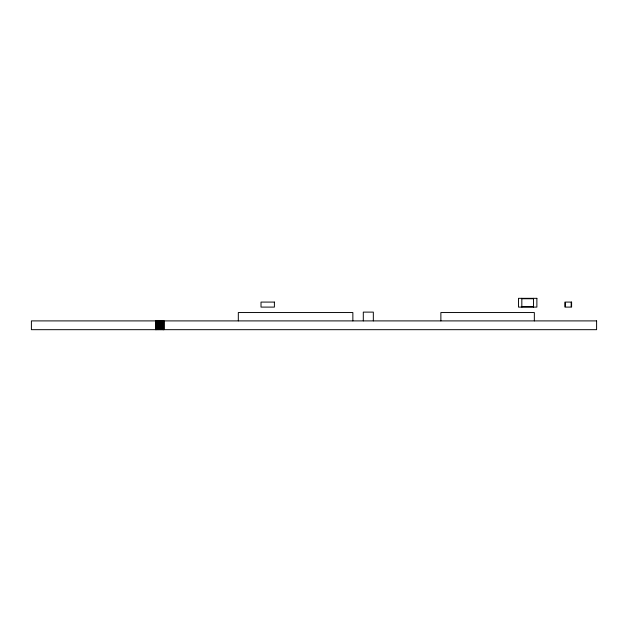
<?xml version="1.0" encoding="UTF-8"?>
<svg xmlns="http://www.w3.org/2000/svg" width="628" height="628" viewBox="0 0 628 628"><rect width="100%" height="100%" fill="white"/><g stroke="black" fill="none" stroke-linecap="round" stroke-linejoin="round"><path stroke-width="0.94" d="M521.829 298.74L533.533 298.74M521.829 306.684L533.533 306.684M571.19 302.508L571.19 306.684M565.341 302.508L565.341 306.684M534.342 320.9L534.342 312.54L440.872 312.54L440.872 320.9M533.533 298.324L533.533 307.1M521.829 298.324L521.829 307.1M373.33 320.9L373.33 312.116L363.298 312.116L363.298 320.9M352.858 320.9L352.858 312.54L238.318 312.54L238.318 320.9M163.924 320.9L163.924 329.676M163.861 320.9L163.861 329.676M163.696 320.9L163.696 329.676M163.413 320.9L163.413 329.676M163.037 320.9L163.037 329.676M162.573 320.9L162.573 329.676M162.024 320.9L162.024 329.676M161.42 320.9L161.42 329.676M160.768 320.9L160.768 329.676M160.085 320.9L160.085 329.676M159.394 320.9L159.394 329.676M158.711 320.9L158.711 329.676M158.06 320.9L158.06 329.676M157.455 320.9L157.455 329.676M156.906 320.9L156.906 329.676M156.443 320.9L156.443 329.676M156.066 320.9L156.066 329.676M155.783 320.9L155.783 329.676M155.563 320.9L155.618 329.676M536.877 298.324L518.485 298.324L518.485 307.1L536.877 307.1L536.877 298.324M274.397 302.084L261.012 302.084L261.012 307.1L274.397 307.1L274.397 302.084M571.606 302.084L564.917 302.084L564.917 307.1L571.606 307.1L571.606 302.084M596.6 320.9L31.4 320.9L31.4 329.676L596.6 329.676L596.6 320.9"/></g></svg>
